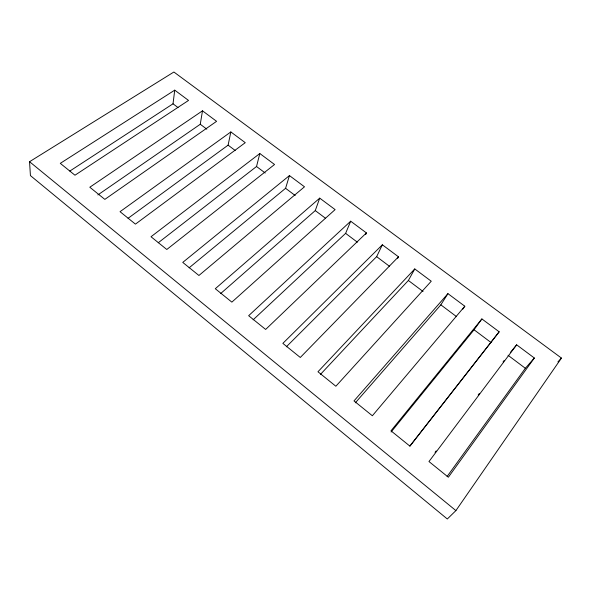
<?xml version="1.0" encoding="UTF-8"?>
<svg xmlns="http://www.w3.org/2000/svg" width="591" height="591" viewBox="0 0 591 591"><rect width="100%" height="100%" fill="white"/><g stroke="black" fill="none" stroke-linecap="round" stroke-linejoin="round"><path stroke-width="0.89" d="M69.812 171.08L173.015 103.809L174.737 90.15L188.536 100.433L74.961 175.217L60.289 163.352L174.737 90.15M97.87 194.927L200.268 124.265L202.491 110.82L216.594 121.325L104.836 199.381L89.81 187.229L202.491 110.82M128.055 218.315L228.104 145.157L230.845 131.941L245.258 142.675L135.435 224.129L120.047 211.681L230.845 131.941M158.248 242.753L256.531 166.499L259.818 153.527L274.549 164.497L166.788 249.491L151.015 236.732L259.818 153.527M189.113 267.826L285.586 188.307L289.442 175.586L304.498 186.8L198.923 275.48L182.759 262.404L289.442 175.586M220.724 293.505L315.269 210.588L319.716 198.14L335.112 209.606L231.864 302.127L215.287 288.718L319.716 198.14M253.125 319.827L345.617 233.364L350.685 221.204L366.427 232.935L365.711 234.538M286.332 346.806L376.644 256.657L382.355 244.8L398.467 256.797L397.662 258.356M320.388 374.465L408.374 280.474L414.764 268.935L431.253 281.22L335.858 386.241L317.965 371.761L414.764 268.935M355.317 402.84L440.834 304.845L447.934 293.646L464.807 306.212L462.819 309.152M455.905 510.602L561.45 358.072L173.887 72.013L29.55 161.705L30.429 175.601L447.313 518.987L455.905 510.602L29.55 161.705M391.109 432.006L474.056 329.778L481.887 318.933L499.166 331.802L409.925 446.153M447.136 476.464L525.347 368.282L534.345 358.013L516.652 344.826L510.343 352.502M534.345 358.013L448.355 477.225L428.97 461.549L516.652 344.826M435.042 452.381L436.151 450.911M478.185 395.01L479.286 393.54M503.074 361.914L504.182 360.444M499.166 331.802L409.851 446.079L390.983 430.824L481.887 318.933M464.807 306.212L372.36 415.761L353.994 400.905L447.934 293.646M557.904 361.891L561.45 358.072M398.467 256.797L300.294 357.474L282.86 343.371L382.355 244.8M366.427 232.935L265.647 329.446L248.648 315.697L350.685 221.204M173.015 103.809L178.009 107.555M200.268 124.265L206.828 129.185M228.104 145.157L235.174 150.461M256.531 166.499L265.204 173.008M285.586 188.307L295.175 195.51M315.269 210.588L325.331 218.138M345.617 233.364L357.37 242.192M376.644 256.657L389.55 266.349M408.374 280.474L423.045 291.489M440.834 304.845L456.629 316.702M474.056 329.778L490.951 342.462M508.053 355.294L525.347 368.282"/></g></svg>
